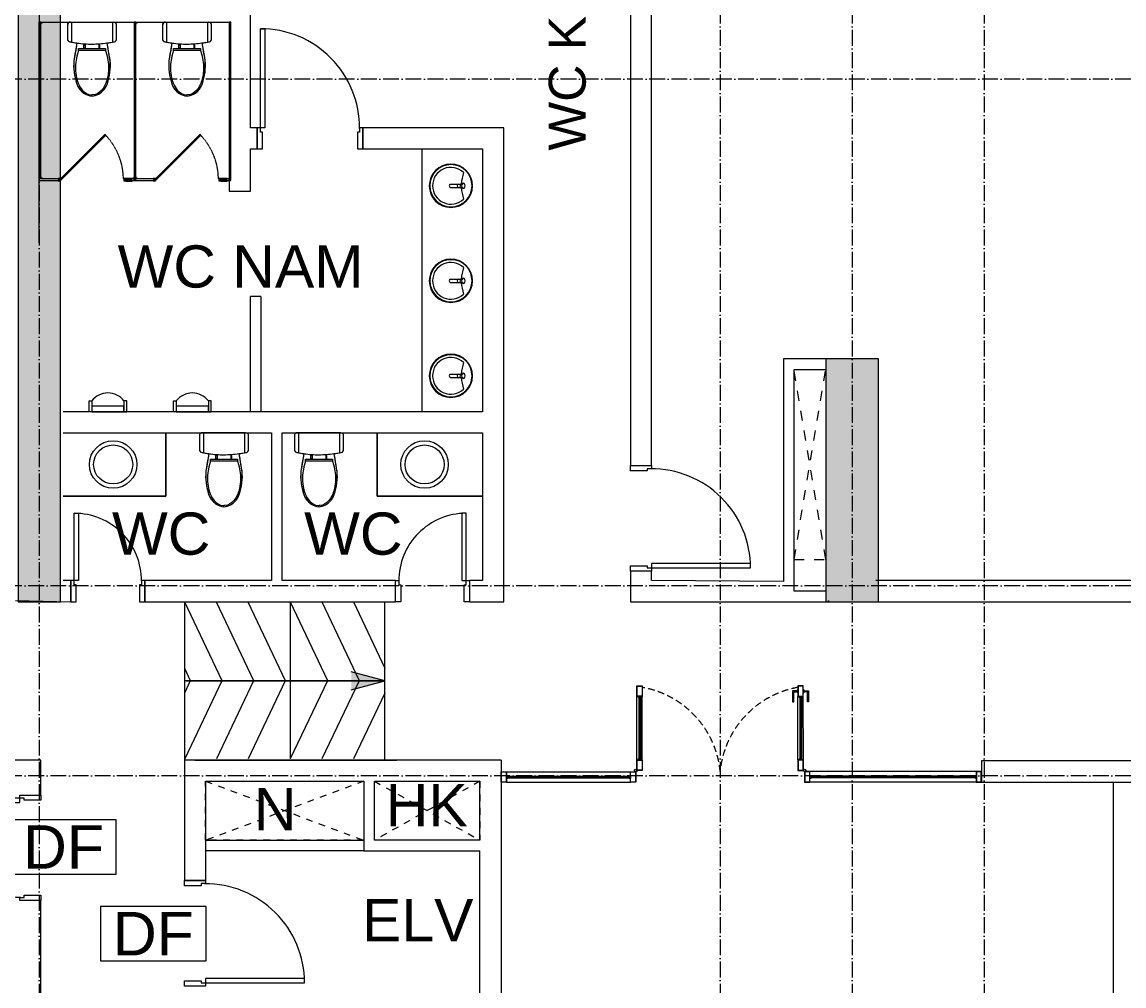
# Model space of a CAD drawing. Header units: millimetres. Extents: x -55734 to 116976, y -16290 to 119094.
# Drawn here: x 1337 to 11776, y 29160 to 38291 of the extents above; entities that cross this region are included whole.
import ezdxf
from ezdxf.enums import TextEntityAlignment as Align
from ezdxf.xclip import XClip

# ---------------------------------------------------------------- set-up
doc = ezdxf.new("R2010")
doc.units = ezdxf.units.MM
doc.header["$XCLIPFRAME"] = 0
for name, pattern in [('Dash', [6.35, 3.175, -3.175]), ('Grid Line', [4.2, 3, -0.6, 0, -0.6]), ('HIDDEN2', [4.7625, 3.175, -1.5875])]:
    doc.linetypes.add(name, pattern=pattern)
for name, color, linetype, lineweight in [('@ color hatch', 7, 'Continuous', 13), ('A-DETL-GENF', 31, 'Continuous', 5), ('A-DETL-GENF-HDLN', 161, 'Dash', 5), ('A-DETL-THIN', 151, 'Continuous', 5), ('A-GENM', 13, 'Continuous', 5), ('A-GENM-HDLN', 13, 'Dash', 5), ('CHU', 181, 'Continuous', 5), ('CUA', 31, 'Continuous', 9), ('G-ANNO-DIMS', 111, 'Continuous', 5), ('NET THAY 2', 55, 'Continuous', 5), ('NET-CAT', 3, 'Continuous', 15), ('NET-THAY', 2, 'Continuous', 9), ('THIET-BI', 44, 'Continuous', 5), ('TRUC', 225, 'Continuous', 5), ('X-COT HAM$0$LC.HA', 8, 'Continuous', 9), ('Y-GHI CHU PCCC$0$Z-CT1-GHI CHU TT$0$KI-HIEU', 6, 'Continuous', 13)]:
    doc.layers.add(name, color=color, linetype=linetype, lineweight=lineweight)
doc.styles.add('Arial_3', font='arial_1.ttf', dxfattribs={"height": 400})
doc.styles.add('Y-GHI CHU PCCC$0$Arial', font='arial_1.ttf')

# ---------------------------------------------------------------- blocks, each defined once
blk = doc.blocks.new('ALC1807-ASCENT PLAZA-KET CAU_rvt-1-MẶT BẰNG TẦNG 1')
at = {"layer": 'X-COT HAM$0$LC.HA'}
h = blk.add_hatch(color=256, dxfattribs=at)
h.dxf.hatch_style = 1
h.paths.add_polyline_path([(1701, 42600), (1301, 42600), (1301, 32800), (1701, 32800)])
h = blk.add_hatch(color=256, dxfattribs=at)
h.dxf.hatch_style = 1
h.paths.add_polyline_path([(9451, 35100), (8951, 35100), (8951, 32800), (9451, 32800)])
at = {"ltscale": 1000}
blk.add_lwpolyline([(1701, 42600), (1301, 42600), (1301, 32800), (1701, 32800)], close=True, dxfattribs=at)
at = {"ltscale": 1000, "elevation": 0}
blk.add_lwpolyline([(9451, 35100), (8951, 35100), (8951, 32800), (9451, 32800)], close=True, dxfattribs=at)
blk = doc.blocks.new('CUA 1 CANH MO - 1 - Type 1-1271695-MẶT BẰNG TẦNG 1')
at = {"layer": 'CUA'}
for p, q in [((-218, 740), (-178, 740)), ((-218, 102), (-218, 740)), ((-178, 740), (-178, 102)), ((-178, 102), (-218, 102))]:
    blk.add_line(p, q, dxfattribs=at)
at = {"layer": 'CUA', "lineweight": 5}
for p, q in [((-219, 102), (-249, 102)), ((-249, 102), (-249, -98)), ((-219, 61), (-219, 102)), ((-199, 61), (-219, 61)), ((-199, -98), (-199, 61)), ((421, 61), (401, 61)), ((401, 61), (401, -98)), ((451, 102), (421, 102)), ((421, 102), (421, 61)), ((451, -98), (451, 102)), ((-249, -98), (-199, -98)), ((401, -98), (451, -98))]:
    blk.add_line(p, q, dxfattribs=at)
blk.add_arc((-218, 102), 638, 359.5, 90, dxfattribs=at)
blk = doc.blocks.new('CUA 1 CANH MO - 1 - Type 1-1271690-MẶT BẰNG TẦNG 1')
at = {"layer": 'CUA', "lineweight": 5}
for p, q in [((-249, -102), (-249, 98)), ((-249, 98), (-199, 98)), ((-199, 98), (-199, -61)), ((401, 98), (451, 98)), ((401, -61), (401, 98)), ((451, 98), (451, -102)), ((-219, -102), (-249, -102)), ((-219, -61), (-219, -102)), ((-199, -61), (-219, -61)), ((421, -61), (401, -61)), ((421, -102), (421, -61)), ((451, -102), (421, -102))]:
    blk.add_line(p, q, dxfattribs=at)
at = {"layer": 'CUA'}
for p, q in [((-178, -102), (-218, -102)), ((-218, -102), (-218, -740)), ((-178, -740), (-178, -102)), ((-218, -740), (-178, -740))]:
    blk.add_line(p, q, dxfattribs=at)
at = {"layer": 'CUA', "lineweight": 5}
blk.add_arc((-218, -102), 638, 270, 0.5, dxfattribs=at)
blk = doc.blocks.new('CUA 1 CANH MO - 1 - Type 1000-1271688-MẶT BẰNG TẦNG 1')
at = {"layer": 'CUA'}
for p, q in [((-368, 1040), (-328, 1040)), ((-368, 102), (-368, 1040)), ((-328, 1040), (-328, 102)), ((-328, 102), (-368, 102))]:
    blk.add_line(p, q, dxfattribs=at)
at = {"layer": 'CUA', "lineweight": 5}
for p, q in [((-369, 102), (-399, 102)), ((-399, 102), (-399, -98)), ((-369, 61), (-369, 102)), ((-349, 61), (-369, 61)), ((-349, -98), (-349, 61)), ((571, 61), (551, 61)), ((551, 61), (551, -98)), ((601, 102), (571, 102)), ((571, 102), (571, 61)), ((601, -98), (601, 102)), ((-399, -98), (-349, -98)), ((551, -98), (601, -98))]:
    blk.add_line(p, q, dxfattribs=at)
blk.add_arc((-368, 102), 938, 359.5, 90, dxfattribs=at)
blk = doc.blocks.new('CUA 1 CANH MO - 2 - Type 1000-1152409-MẶT BẰNG TẦNG 1')
at = {"layer": 'CUA', "lineweight": 5}
for p, q in [((-399, -102), (-399, 98)), ((-399, 98), (-349, 98)), ((-349, 98), (-349, -61)), ((551, 98), (601, 98)), ((551, -61), (551, 98)), ((601, 98), (601, -102)), ((-369, -102), (-399, -102)), ((-369, -61), (-369, -102)), ((-349, -61), (-369, -61)), ((571, -61), (551, -61)), ((571, -102), (571, -61)), ((601, -102), (571, -102))]:
    blk.add_line(p, q, dxfattribs=at)
at = {"layer": 'CUA'}
for p, q in [((-328, -102), (-368, -102)), ((-368, -102), (-368, -1040)), ((-328, -1040), (-328, -102)), ((-368, -1040), (-328, -1040))]:
    blk.add_line(p, q, dxfattribs=at)
at = {"layer": 'CUA', "lineweight": 5}
blk.add_arc((-368, -102), 938, 270, 0.5, dxfattribs=at)
blk = doc.blocks.new('HE KHUNG VACH VS - HE KHUNG VACH VS-1272070-MẶT BẰNG TẦNG 1')
at = {"layer": 'A-GENM', "lineweight": 9}
for p, q in [((15, 0), (0, 0)), ((0, 0), (0, -1500)), ((15, -1485), (15, 0)), ((915, 0), (900, 0)), ((900, 0), (900, -1500)), ((915, 0), (900, 0)), ((900, 0), (900, -1500)), ((915, -1485), (915, 0)), ((915, -1500), (915, 0)), ((1815, 0), (1800, 0)), ((1800, 0), (1800, -1500)), ((1815, -1500), (1815, 0)), ((621, -1064), (197, -1488)), ((205, -1496), (630, -1072)), ((630, -1072), (621, -1064)), ((1521, -1064), (1097, -1488)), ((1105, -1496), (1530, -1072)), ((1530, -1072), (1521, -1064)), ((0, -1500), (200, -1500)), ((200, -1485), (15, -1485)), ((200, -1482), (180, -1482)), ((180, -1482), (180, -1485)), ((180, -1485), (197, -1485)), ((197, -1500), (180, -1500)), ((180, -1500), (180, -1503)), ((180, -1503), (200, -1503)), ((197, -1485), (197, -1500)), ((197, -1488), (205, -1496)), ((200, -1503), (200, -1482)), ((200, -1500), (200, -1485)), ((820, -1482), (800, -1482)), ((800, -1482), (800, -1503)), ((900, -1485), (800, -1485)), ((800, -1485), (800, -1500)), ((800, -1500), (900, -1500)), ((800, -1503), (820, -1503)), ((803, -1500), (803, -1485)), ((803, -1485), (820, -1485)), ((820, -1500), (803, -1500)), ((880, -1480), (820, -1480)), ((820, -1480), (820, -1485)), ((820, -1485), (820, -1482)), ((820, -1485), (880, -1485)), ((820, -1503), (820, -1500)), ((880, -1500), (820, -1500)), ((820, -1500), (820, -1505)), ((820, -1505), (880, -1505)), ((880, -1485), (880, -1480)), ((880, -1505), (880, -1500)), ((900, -1500), (900, -1485)), ((900, -1500), (1100, -1500)), ((900, -1500), (915, -1500)), ((1100, -1485), (915, -1485)), ((1100, -1482), (1080, -1482)), ((1080, -1482), (1080, -1485)), ((1080, -1485), (1097, -1485)), ((1097, -1500), (1080, -1500)), ((1080, -1500), (1080, -1503)), ((1080, -1503), (1100, -1503)), ((1097, -1485), (1097, -1500)), ((1097, -1488), (1105, -1496)), ((1100, -1503), (1100, -1482)), ((1100, -1500), (1100, -1485)), ((1720, -1482), (1700, -1482)), ((1700, -1482), (1700, -1503)), ((1800, -1485), (1700, -1485)), ((1700, -1485), (1700, -1500)), ((1700, -1500), (1800, -1500)), ((1700, -1503), (1720, -1503)), ((1703, -1500), (1703, -1485)), ((1703, -1485), (1720, -1485)), ((1720, -1500), (1703, -1500)), ((1780, -1480), (1720, -1480)), ((1720, -1480), (1720, -1485)), ((1720, -1485), (1720, -1482)), ((1720, -1485), (1780, -1485)), ((1720, -1503), (1720, -1500)), ((1780, -1500), (1720, -1500)), ((1720, -1500), (1720, -1505)), ((1720, -1505), (1780, -1505)), ((1780, -1485), (1780, -1480)), ((1780, -1505), (1780, -1500)), ((1800, -1500), (1800, -1485)), ((1800, -1500), (1815, -1500))]:
    blk.add_line(p, q, dxfattribs=at)
at = {"layer": 'A-GENM'}
for p, q in [((35, -3), (35, 0)), ((935, -3), (935, 0)), ((15, -20), (18, -20)), ((18, -20), (18, -3)), ((18, -3), (35, -3)), ((915, -20), (918, -20)), ((918, -20), (918, -3)), ((918, -3), (935, -3)), ((18, -1465), (15, -1465)), ((18, -1482), (18, -1465)), ((35, -1482), (18, -1482)), ((35, -1485), (35, -1482)), ((897, -1482), (880, -1482)), ((900, -1465), (897, -1465)), ((897, -1465), (897, -1482)), ((918, -1465), (915, -1465)), ((918, -1482), (918, -1465)), ((935, -1482), (918, -1482)), ((935, -1485), (935, -1482))]:
    blk.add_line(p, q, dxfattribs=at)
at = {"layer": 'A-GENM-HDLN'}
for centre in [(197, -1488), (1097, -1488)]:
    blk.add_arc(centre, 600, 0.2865, 45, dxfattribs=at)
blk = doc.blocks.new('X-XI - X-XI-1231469-MẶT BẰNG TẦNG 1')
at = {"layer": 'THIET-BI'}
for p, q in [((195, 0), (195, -186)), ((215, -2), (204, 0)), ((-231, -17), (-233, -33)), ((-233, -29), (-233, -158)), ((-233, -29), (-233, -158)), ((-233, -33), (-233, -45)), ((-233, -45), (-233, -158)), ((-228, -12), (-231, -17)), ((-222, -6), (-228, -12)), ((-212, -1), (-222, -6)), ((-204, 0), (-212, -1)), ((-195, 0), (-195, -186)), ((219, -4), (215, -2)), ((225, -8), (219, -4)), ((228, -12), (225, -8)), ((232, -19), (228, -12)), ((233, -29), (232, -19)), ((233, -158), (233, -29)), ((233, -158), (233, -29)), ((233, -158), (233, -29)), ((-233, -158), (-233, -162)), ((-233, -162), (-231, -169)), ((-231, -169), (-228, -174)), ((-228, -174), (-224, -179)), ((-224, -179), (-217, -184)), ((-217, -184), (-209, -186)), ((-209, -186), (-202, -188)), ((-202, -188), (-192, -190)), ((-192, -190), (-184, -191)), ((-184, -191), (-168, -194)), ((-168, -194), (-150, -197)), ((-144, -197), (-167, -335)), ((-144, -197), (-167, -335)), ((-150, -197), (-144, -197)), ((-144, -197), (-148, -221)), ((144, -197), (213, -186)), ((167, -335), (144, -197)), ((167, -335), (144, -197)), ((147, -216), (144, -197)), ((213, -186), (221, -182)), ((221, -182), (226, -176)), ((226, -176), (232, -167)), ((232, -167), (233, -158)), ((-162, -304), (-165, -322)), ((-158, -281), (-162, -304)), ((-155, -266), (-158, -281)), ((-148, -221), (-155, -266)), ((-128, -250), (128, -250)), ((-128, -268), (-128, -250)), ((-9, -268), (-128, -268)), ((-77, -214), (-66, -214)), ((-77, -245), (-77, -214)), ((-66, -245), (-77, -245)), ((-66, -214), (-66, -245)), ((128, -268), (-9, -268)), ((64, -214), (64, -245)), ((74, -214), (64, -214)), ((64, -245), (74, -245)), ((74, -245), (74, -214)), ((128, -250), (128, -268)), ((152, -245), (147, -216)), ((157, -278), (152, -245)), ((162, -305), (157, -278)), ((167, -335), (162, -305)), ((-171, -365), (-173, -383)), ((-173, -383), (-173, -402)), ((-173, -402), (-173, -436)), ((-169, -349), (-171, -365)), ((-165, -322), (-169, -349)), ((172, -371), (167, -335)), ((173, -396), (172, -371)), ((173, -426), (173, -396)), ((-173, -436), (-173, -446)), ((-173, -446), (-170, -475)), ((-170, -475), (-166, -495)), ((-166, -495), (-161, -521)), ((-161, -521), (-151, -556)), ((155, -544), (162, -518)), ((162, -518), (165, -502)), ((165, -502), (173, -446)), ((173, -446), (173, -426)), ((-151, -556), (-144, -587)), ((-144, -587), (-132, -613)), ((-132, -613), (-122, -629)), ((114, -639), (132, -613)), ((132, -613), (145, -581)), ((145, -581), (151, -556)), ((151, -556), (155, -544)), ((-122, -629), (-100, -654)), ((-100, -654), (-88, -665)), ((-88, -665), (-70, -677)), ((-70, -677), (-50, -687)), ((-50, -687), (-20, -697)), ((-20, -697), (0, -700)), ((0, -700), (35, -693)), ((35, -693), (61, -682)), ((61, -682), (86, -666)), ((86, -666), (100, -654)), ((100, -654), (114, -639))]:
    blk.add_line(p, q, dxfattribs=at)
for centre, radius, start, end in [((204, -29), 29, 360, 90), ((204, -29), 29, 0, 90), ((-204, -29), 29, 90, 180), ((-204, -29), 29, 90, 180), ((-204, -158), 29, 180, 259.8599), ((-204, -158), 29, 180, 259.8599), ((18, 960), 1169, 258.7762, 262.0348), ((18, 960), 1169, 258.7762, 262.0348), ((18, 960), 1169, 262.1447, 269.1633), ((-16, 958), 1166, 270.8375, 277.7683), ((-18, 960), 1169, 277.9652, 281.2238), ((-18, 960), 1169, 277.9652, 281.2238), ((204, -158), 29, 280.1401, 360), ((204, -158), 29, 280.1401, 0), ((287, -414), 461, 170.0941, 197.8856), ((287, -414), 461, 170.0941, 197.8856), ((-287, -414), 461, 342.1144, 9.9059), ((-287, -414), 461, 342.1144, 9.9059), ((18, -530), 172, 188.8267, 263.9098), ((18, -530), 172, 188.8267, 263.9098), ((-18, -530), 172, 276.0902, 351.1733), ((-18, -530), 172, 276.0902, 351.1733)]:
    blk.add_arc(centre, radius, start, end, dxfattribs=at)
for points in [[(-128, -268), (-143, -316), (-152, -365), (-160, -442), (-151, -517), (-130, -585), (-94, -652), (-37, -689), (-3, -689), (0, -689)], [(128, -268), (143, -316), (152, -365), (160, -442), (151, -517), (130, -585), (94, -652), (37, -689), (3, -689), (0, -689)]]:
    blk.add_open_spline(points, degree=3, knots=[12.724379, 12.724379, 12.724379, 12.724379, 75.096459, 151.912755, 228.70098, 282.501534, 351.034079, 439.49288, 447.51098, 447.51098, 447.51098, 447.51098], dxfattribs=at)
blk = doc.blocks.new('X-XI - X-XI-V6-MẶT BẰNG TẦNG 1')
at = {"layer": 'THIET-BI'}
for p, q in [((204, 0), (-204, 0)), ((204, 0), (-204, 0)), ((204, 0), (0, 0)), ((195, 0), (195, -186)), ((215, -2), (204, 0)), ((-231, -17), (-233, -33)), ((-233, -29), (-233, -158)), ((-233, -29), (-233, -158)), ((-233, -33), (-233, -45)), ((-233, -45), (-233, -158)), ((-228, -12), (-231, -17)), ((-222, -6), (-228, -12)), ((-212, -1), (-222, -6)), ((-204, 0), (-212, -1)), ((0, 0), (-204, 0)), ((-195, 0), (-195, -186)), ((219, -4), (215, -2)), ((225, -8), (219, -4)), ((228, -12), (225, -8)), ((232, -19), (228, -12)), ((233, -29), (232, -19)), ((233, -158), (233, -29)), ((233, -158), (233, -29)), ((233, -158), (233, -29)), ((-233, -158), (-233, -162)), ((-233, -162), (-231, -169)), ((-231, -169), (-228, -174)), ((-228, -174), (-224, -179)), ((-224, -179), (-217, -184)), ((-217, -184), (-209, -186)), ((-209, -186), (-202, -188)), ((-202, -188), (-192, -190)), ((-192, -190), (-184, -191)), ((-184, -191), (-168, -194)), ((-168, -194), (-150, -197)), ((-144, -197), (-167, -335)), ((-144, -197), (-167, -335)), ((-150, -197), (-144, -197)), ((-144, -197), (-148, -221)), ((144, -197), (213, -186)), ((167, -335), (144, -197)), ((167, -335), (144, -197)), ((147, -216), (144, -197)), ((213, -186), (221, -182)), ((221, -182), (226, -176)), ((226, -176), (232, -167)), ((232, -167), (233, -158)), ((-162, -304), (-165, -322)), ((-158, -281), (-162, -304)), ((-155, -266), (-158, -281)), ((-148, -221), (-155, -266)), ((-128, -250), (128, -250)), ((-128, -268), (-128, -250)), ((-9, -268), (-128, -268)), ((-77, -214), (-66, -214)), ((-77, -245), (-77, -214)), ((-66, -245), (-77, -245)), ((-66, -214), (-66, -245)), ((128, -268), (-9, -268)), ((64, -214), (64, -245)), ((74, -214), (64, -214)), ((64, -245), (74, -245)), ((74, -245), (74, -214)), ((128, -250), (128, -268)), ((152, -245), (147, -216)), ((157, -278), (152, -245)), ((162, -305), (157, -278)), ((167, -335), (162, -305)), ((-171, -365), (-173, -383)), ((-173, -383), (-173, -402)), ((-173, -402), (-173, -436)), ((-169, -349), (-171, -365)), ((-165, -322), (-169, -349)), ((172, -371), (167, -335)), ((173, -396), (172, -371)), ((173, -426), (173, -396)), ((-173, -436), (-173, -446)), ((-173, -446), (-170, -475)), ((-170, -475), (-166, -495)), ((-166, -495), (-161, -521)), ((-161, -521), (-151, -556)), ((155, -544), (162, -518)), ((162, -518), (165, -502)), ((165, -502), (173, -446)), ((173, -446), (173, -426)), ((-151, -556), (-144, -587)), ((-144, -587), (-132, -613)), ((-132, -613), (-122, -629)), ((114, -639), (132, -613)), ((132, -613), (145, -581)), ((145, -581), (151, -556)), ((151, -556), (155, -544)), ((-122, -629), (-100, -654)), ((-100, -654), (-88, -665)), ((-88, -665), (-70, -677)), ((-70, -677), (-50, -687)), ((-50, -687), (-20, -697)), ((-20, -697), (0, -700)), ((0, -700), (35, -693)), ((35, -693), (61, -682)), ((61, -682), (86, -666)), ((86, -666), (100, -654)), ((100, -654), (114, -639))]:
    blk.add_line(p, q, dxfattribs=at)
for centre, radius, start, end in [((204, -29), 29, 360, 90), ((204, -29), 29, 0, 90), ((-204, -29), 29, 90, 180), ((-204, -29), 29, 90, 180), ((-204, -158), 29, 180, 259.8599), ((-204, -158), 29, 180, 259.8599), ((18, 960), 1169, 258.7762, 262.0348), ((18, 960), 1169, 258.7762, 262.0348), ((18, 960), 1169, 262.1447, 269.1633), ((-16, 958), 1166, 270.8375, 277.7683), ((-18, 960), 1169, 277.9652, 281.2238), ((-18, 960), 1169, 277.9652, 281.2238), ((204, -158), 29, 280.1401, 360), ((204, -158), 29, 280.1401, 0), ((287, -414), 461, 170.0941, 197.8856), ((287, -414), 461, 170.0941, 197.8856), ((-287, -414), 461, 342.1144, 9.9059), ((-287, -414), 461, 342.1144, 9.9059), ((18, -530), 172, 188.8267, 263.9098), ((18, -530), 172, 188.8267, 263.9098), ((-18, -530), 172, 276.0902, 351.1733), ((-18, -530), 172, 276.0902, 351.1733)]:
    blk.add_arc(centre, radius, start, end, dxfattribs=at)
for points in [[(-128, -268), (-143, -316), (-152, -365), (-160, -442), (-151, -517), (-130, -585), (-94, -652), (-37, -689), (-3, -689), (0, -689)], [(128, -268), (143, -316), (152, -365), (160, -442), (151, -517), (130, -585), (94, -652), (37, -689), (3, -689), (0, -689)]]:
    blk.add_open_spline(points, degree=3, knots=[12.724379, 12.724379, 12.724379, 12.724379, 75.096459, 151.912755, 228.70098, 282.501534, 351.034079, 439.49288, 447.51098, 447.51098, 447.51098, 447.51098], dxfattribs=at)
blk = doc.blocks.new('M_Urinal-2D - M_Urinal-2D-1272141-MẶT BẰNG TẦNG 1')
at = {"layer": 'THIET-BI'}
for p, q in [((-287, 100), (-287, 202)), ((-287, 202), (-261, 202)), ((-261, 202), (-261, 100)), ((43, 151), (-261, 151)), ((-261, 151), (-261, 100)), ((69, 202), (43, 202)), ((43, 202), (43, 100)), ((43, 100), (43, 151)), ((69, 100), (69, 202)), ((-261, 100), (-287, 100)), ((-261, 100), (43, 100)), ((43, 100), (69, 100))]:
    blk.add_line(p, q, dxfattribs=at)
blk.add_arc((-109, 86), 191, 37.1291, 142.8709, dxfattribs=at)
blk = doc.blocks.new('X-LA - X-LA-V13-MẶT BẰNG TẦNG 1')
at = {"layer": 'THIET-BI'}
for p, q in [((-600, 0), (-600, -2490)), ((-332, -335), (-222, -335)), ((-332, -365), (-222, -365)), ((-332, -1235), (-222, -1235)), ((-332, -1265), (-222, -1265)), ((-332, -2135), (-222, -2135)), ((-332, -2165), (-222, -2165))]:
    blk.add_line(p, q, dxfattribs=at)
for centre, radius, start, end in [((-325, -350), 205, 90, 270), ((-325, -350), 200, 360, 180), ((-325, -350), 174, 46.2118, 180), ((-325, -350), 205, 270, 90), ((139, -350), 366, 159.9056, 177.6502), ((-325, -350), 200, 180, 360), ((-325, -350), 174, 180, 313.7882), ((-250, -351), 16.8, 360, 180), ((-250, -351), 16.8, 180, 360), ((139, -350), 366, 182.3498, 200.0944), ((-325, -1250), 205, 90, 270), ((-325, -1250), 200, 360, 180), ((-325, -1250), 174, 46.2118, 180), ((-325, -1250), 205, 270, 90), ((139, -1250), 366, 159.9056, 177.6502), ((-325, -1250), 200, 180, 360), ((-325, -1250), 174, 180, 313.7882), ((-250, -1251), 16.8, 360, 180), ((-250, -1251), 16.8, 180, 0), ((139, -1250), 366, 182.3498, 200.0944), ((-325, -2150), 205, 90, 270), ((-325, -2150), 200, 360, 180), ((-325, -2150), 174, 46.2118, 180), ((-325, -2150), 205, 270, 90), ((139, -2150), 366, 159.9056, 177.6502), ((-325, -2150), 200, 180, 360), ((-325, -2150), 174, 180, 313.7882), ((-250, -2151), 16.8, 360, 180), ((-250, -2151), 16.8, 180, 0), ((139, -2150), 366, 182.3498, 200.0944)]:
    blk.add_arc(centre, radius, start, end, dxfattribs=at)
for centre, major_axis, ratio, start_param, end_param in [((-332, -350), (0, 15), 0.577623, 0, 3.141593), ((-208, -350), (0, 25), 0.701688, 0, 3.141593), ((-208, -350), (0, 25), 0.719766, 3.124999, 6.299779), ((-332, -1250), (0, 15), 0.577623, 0, 3.141593), ((-208, -1250), (0, 25), 0.701688, 0, 3.141593), ((-208, -1250), (0, 25), 0.719766, 3.124999, 6.299779), ((-332, -2150), (0, 15), 0.577623, 0, 3.141593), ((-208, -2150), (0, 25), 0.701688, 0, 3.141593), ((-208, -2150), (0, 25), 0.719766, 3.124999, 6.299779)]:
    blk.add_ellipse(centre, major_axis=major_axis, ratio=ratio, start_param=start_param, end_param=end_param, dxfattribs=at)
blk = doc.blocks.new('A$C1F0A2BF7')
at = {"layer": '@ color hatch', "ltscale": 0.5}
h = blk.add_hatch(dxfattribs=at)
h.set_pattern_fill('CROSS', color=139, scale=300)
h.set_pattern_definition([(0, (742137.54, 155410.93), (75, 75), [37.5, -112.5]), (90, (742156.29, 155392.18), (-75, 75), [37.5, -112.5])])
edge = h.paths.add_edge_path()
edge.add_line((94051.8, 76093.9), (94038, 76093.9))
edge.add_line((94038, 76093.9), (96735.7, 66597.1))
edge.add_line((96735.7, 66597.1), (97786.2, 66597.1))
edge.add_arc((101660.6, 69727.5), 4981, 218.93709, 284.81082)
edge.add_line((102933.9, 64912), (104142.7, 65227.9))
edge.add_arc((102692.6, 72076), 7000, 188.07709, 281.95648, ccw=False)
edge.add_line((95762, 71092.5), (95375.3, 73817.5))
edge.add_arc((91910, 73325.7), 3500, 8.07709, 52.27071)
edge = h.paths.add_edge_path()
edge.add_line((91885.6, 76825.6), (57579.7, 76586.8))
edge.add_arc((57583.2, 76086.8), 500, 90.39889, 179.17047)
edge.add_line((57083.3, 76094), (94051.8, 76093.9))
edge.add_arc((91910, 73325.7), 3500, 52.27071, 90.39889)
blk = doc.blocks.new('*U171')
for p, q in [((-788, 112), (-788, 712)), ((-771, 699, 0), (-771, 126, 0)), ((-754, 699, 0), (-754, 126, 0)), ((-738, 112), (-738, 712)), ((737, 112), (737, 712)), ((754, 699, 0), (754, 126, 0)), ((771, 699, 0), (771, 126, 0)), ((788, 112), (788, 712)), ((-2025, 0, 0), (-850, 0, 0)), ((2425, 0, 0), (850, 0, 0)), ((-2025, -100, 0), (-850, -100, 0)), ((-2012, -42, 0), (-863, -42, 0)), ((-2012, -58, 0), (-863, -58, 0)), ((2425, -100, 0), (850, -100, 0)), ((2412, -42, 0), (863, -42, 0)), ((2412, -58, 0), (863, -58, 0))]:
    blk.add_line(p, q)
at = {"color": 1}
for p, q in [((-763, 119, 0), (-763, 706, 0)), ((762, 119, 0), (762, 706, 0)), ((-857, -50, 0), (-2019, -50, 0)), ((857, -50, 0), (2419, -50, 0))]:
    blk.add_line(p, q, dxfattribs=at)
at = {"ltscale": 100}
for p, q in [((-2025, -61, 0), (-2025, -39, 0)), ((-2025, -61, 0), (-2025, -39, 0)), ((-850, -61, 0), (-850, -39, 0)), ((-850, -61, 0), (-850, -39, 0)), ((850, -61, 0), (850, -39, 0)), ((850, -61, 0), (850, -39, 0)), ((2425, -61, 0), (2425, -39, 0)), ((2425, -61, 0), (2425, -39, 0))]:
    blk.add_line(p, q, dxfattribs=at)
for points in [[(-738, 712), (-788, 712), (-788, 812), (-738, 812)], [(-740, 714), (-786, 714), (-786, 810), (-740, 810)], [(737, 712), (788, 712), (788, 812), (737, 812)], [(740, 714), (786, 714), (786, 810), (740, 810)], [(-738, 12), (-788, 12), (-788, 112), (-738, 112)], [(-740, 14), (-786, 14), (-786, 110), (-740, 110)], [(737, 12), (788, 12), (788, 112), (737, 112)], [(740, 14), (786, 14), (786, 110), (740, 110)], [(-2075, -100), (-2075, 0), (-2025, 0), (-2025, -100)], [(-850, 0), (-800, 0), (-800, -100), (-850, -100)], [(850, 0), (800, 0), (800, -100), (850, -100)], [(2475, -100), (2475, 0), (2425, 0), (2425, -100)], [(-2073, -98), (-2073, -2), (-2027, -2), (-2027, -98)], [(-848, -2), (-802, -2), (-802, -98), (-848, -98)], [(848, -2), (802, -2), (802, -98), (848, -98)], [(2473, -98), (2473, -2), (2427, -2), (2427, -98)]]:
    blk.add_lwpolyline(points, close=True)
for points in [[(687, 662), (697, 662), (697, 757), (728, 757, -0.063254), (727, 760), (727, 765, -0.063254), (728, 767), (687, 767), (687, 757)], [(737, 775), (737, 750, -0.414214), (727, 760), (727, 765, -0.414214)], [(788, 775), (788, 750, 0.414214), (798, 760), (798, 765, 0.414214)], [(838, 662), (828, 662), (828, 757), (797, 757, 0.063254), (798, 760), (798, 765, 0.063254), (797, 767), (838, 767), (838, 757)]]:
    blk.add_lwpolyline(points, format="xyb", close=True)
at = {"elevation": 0}
for points in [[(-752, 712), (-774, 712), (-774, 700, 0.414214), (-773, 699), (-770, 699, 0.414214), (-769, 700, 0.414214), (-770, 700), (-772, 700, -0.414214), (-773, 701), (-773, 711, -0.414214), (-772, 711), (-753, 711, -0.414214), (-753, 711), (-753, 701, -0.414214), (-753, 700), (-756, 700, 0.414214), (-756, 700, 0.414214), (-756, 699), (-752, 699, 0.414214), (-752, 700), (-752, 712)], [(752, 712), (774, 712), (774, 700, -0.414214), (773, 699), (770, 699, -0.414214), (769, 700, -0.414214), (770, 700), (772, 700, 0.414214), (772, 701), (772, 711, 0.414214), (772, 711), (753, 711, 0.414214), (752, 711), (752, 701, 0.414214), (753, 700), (756, 700, -0.414214), (756, 700, -0.414214), (756, 699), (752, 699, -0.414214), (752, 700), (752, 712)], [(-2025, -39), (-2025, -61), (-2013, -61, 0.414214), (-2012, -61), (-2012, -57, 0.414214), (-2013, -57, 0.414214), (-2013, -57), (-2013, -60, -0.414214), (-2014, -60), (-2024, -60, -0.414214), (-2024, -60), (-2024, -41, -0.414214), (-2024, -40), (-2014, -40, -0.414214), (-2013, -41), (-2013, -43, 0.414214), (-2013, -44, 0.414214), (-2012, -43), (-2012, -40, 0.414214), (-2013, -39), (-2025, -39)], [(-850, -39), (-850, -61), (-863, -61, -0.414214), (-863, -61), (-863, -57, -0.414214), (-863, -57, -0.414214), (-862, -57), (-862, -60, 0.414214), (-862, -60), (-852, -60, 0.414214), (-851, -60), (-851, -41, 0.414214), (-852, -40), (-862, -40, 0.414214), (-862, -41), (-862, -43, -0.414214), (-863, -44, -0.414214), (-863, -43), (-863, -40, -0.414214), (-863, -39), (-850, -39)], [(850, -39), (850, -61), (863, -61, 0.414214), (863, -61), (863, -57, 0.414214), (863, -57, 0.414214), (862, -57), (862, -60, -0.414214), (862, -60), (852, -60, -0.414214), (851, -60), (851, -41, -0.414214), (852, -40), (862, -40, -0.414214), (862, -41), (862, -43, 0.414214), (863, -44, 0.414214), (863, -43), (863, -40, 0.414214), (863, -39), (850, -39)], [(2425, -39), (2425, -61), (2413, -61, -0.414214), (2412, -61), (2412, -57, -0.414214), (2413, -57, -0.414214), (2413, -57), (2413, -60, 0.414214), (2414, -60), (2424, -60, 0.414214), (2424, -60), (2424, -41, 0.414214), (2424, -40), (2414, -40, 0.414214), (2413, -41), (2413, -43, -0.414214), (2413, -44, -0.414214), (2412, -43), (2412, -40, -0.414214), (2413, -39), (2425, -39)]]:
    blk.add_lwpolyline(points, format="xyb", dxfattribs=at)
at = {"color": 8, "lineweight": 5, "elevation": 0}
for points in [[(-765, 706, -0.110226), (-765, 706), (-760, 706, -0.110226), (-760, 706, -0.547587), (-760, 702, 0.371535), (-760, 702, -0.207699), (-760, 698, 0.626616), (-760, 697, 0.088099), (-754, 699), (-757, 699), (-757, 702), (-755, 702), (-759, 707, 0.26277), (-759, 707), (-763, 707), (-766, 707, 0.26277), (-766, 707), (-770, 702), (-768, 702), (-768, 699), (-771, 699, 0.088099), (-765, 697, 0.626616), (-765, 698, -0.207699), (-765, 702, 0.371535), (-765, 702, -0.547587)], [(765, 706, 0.110226), (765, 706), (760, 706, 0.110226), (760, 706, 0.547587), (760, 702, -0.371535), (760, 702, 0.207699), (760, 698, -0.626616), (760, 697, -0.088099), (754, 699), (757, 699), (757, 702), (755, 702), (759, 707, -0.26277), (759, 707), (762, 707), (766, 707, -0.26277), (766, 707), (770, 702), (768, 702), (768, 699), (771, 699, -0.088099), (765, 697, -0.626616), (765, 698, 0.207699), (765, 702, -0.371535), (765, 702, 0.547587)], [(-765, 119, 0.110226), (-765, 119), (-760, 119, 0.110226), (-760, 119, 0.547587), (-760, 123, -0.371535), (-760, 123, 0.207699), (-760, 127, -0.626616), (-760, 128, -0.088099), (-754, 126), (-757, 126), (-757, 123), (-755, 123), (-759, 118, -0.26277), (-759, 118), (-763, 118), (-766, 118, -0.26277), (-766, 118), (-770, 123), (-768, 123), (-768, 126), (-771, 126, -0.088099), (-765, 128, -0.626616), (-765, 127, 0.207699), (-765, 123, -0.371535), (-765, 123, 0.547587)], [(765, 119, -0.110226), (765, 119), (760, 119, -0.110226), (760, 119, -0.547587), (760, 123, 0.371535), (760, 123, -0.207699), (760, 127, 0.626616), (760, 128, 0.088099), (754, 126), (757, 126), (757, 123), (755, 123), (759, 118, 0.26277), (759, 118), (762, 118), (766, 118, 0.26277), (766, 118), (770, 123), (768, 123), (768, 126), (771, 126, 0.088099), (765, 128, 0.626616), (765, 127, -0.207699), (765, 123, 0.371535), (765, 123, -0.547587)]]:
    blk.add_lwpolyline(points, format="xyb", close=True, dxfattribs=at)
at = {"color": 1, "elevation": 0}
for points in [[(-760, 119), (-765, 119), (-765, 706), (-760, 706)], [(760, 119), (765, 119), (765, 706), (760, 706)]]:
    blk.add_lwpolyline(points, close=True, dxfattribs=at)
for points in [[(-752, 112), (-774, 112), (-774, 125, -0.414214), (-773, 126), (-770, 126, -0.414214), (-769, 125, -0.414214), (-770, 124), (-772, 124, 0.414214), (-773, 124), (-773, 114, 0.414214), (-772, 114), (-753, 114, 0.414214), (-753, 114), (-753, 124, 0.414214), (-753, 124), (-756, 124, -0.414214), (-756, 125, -0.414214), (-756, 126), (-752, 126, -0.414214), (-752, 125), (-752, 112)], [(752, 112), (774, 112), (774, 125, 0.414214), (773, 126), (770, 126, 0.414214), (769, 125, 0.414214), (770, 124), (772, 124, -0.414214), (772, 124), (772, 114, -0.414214), (772, 114), (753, 114, -0.414214), (752, 114), (752, 124, -0.414214), (753, 124), (756, 124, 0.414214), (756, 125, 0.414214), (756, 126), (752, 126, 0.414214), (752, 125), (752, 112)]]:
    blk.add_lwpolyline(points, format="xyb")
at = {"elevation": 0}
for points in [[(-2025, -41), (-2025, -60)], [(-2025, -41), (-2025, -60)], [(-850, -41), (-850, -60)], [(-850, -41), (-850, -60)], [(850, -41), (850, -60)], [(850, -41), (850, -60)], [(2425, -41), (2425, -60)], [(2425, -41), (2425, -60)]]:
    blk.add_lwpolyline(points, dxfattribs=at)
at = {"color": 8, "lineweight": 5}
for points in [[(-2019, -52, -0.110226), (-2019, -52), (-2019, -48, -0.110226), (-2019, -48, -0.547587), (-2015, -47, 0.371535), (-2015, -47, -0.207699), (-2011, -47, 0.626616), (-2010, -47, 0.088099), (-2012, -42), (-2012, -44), (-2015, -44), (-2015, -43), (-2020, -46, 0.26277), (-2020, -47), (-2020, -50), (-2020, -53, 0.26277), (-2020, -54), (-2015, -57), (-2015, -56), (-2012, -56), (-2012, -58, 0.088099), (-2010, -53, 0.626616), (-2011, -53, -0.207699), (-2015, -53, 0.371535), (-2015, -53, -0.547587)], [(-857, -52, 0.110226), (-857, -52), (-857, -48, 0.110226), (-857, -48, 0.547587), (-860, -47, -0.371535), (-861, -47, 0.207699), (-865, -47, -0.626616), (-865, -47, -0.088099), (-863, -42), (-863, -44), (-860, -44), (-860, -43), (-856, -46, -0.26277), (-855, -47), (-855, -50), (-855, -53, -0.26277), (-856, -54), (-860, -57), (-860, -56), (-863, -56), (-863, -58, -0.088099), (-865, -53, -0.626616), (-865, -53, 0.207699), (-861, -53, -0.371535), (-860, -53, 0.547587)], [(857, -52, -0.110226), (857, -52), (857, -48, -0.110226), (857, -48, -0.547587), (860, -47, 0.371535), (861, -47, -0.207699), (865, -47, 0.626616), (865, -47, 0.088099), (863, -42), (863, -44), (860, -44), (860, -43), (856, -46, 0.26277), (855, -47), (855, -50), (855, -53, 0.26277), (856, -54), (860, -57), (860, -56), (863, -56), (863, -58, 0.088099), (865, -53, 0.626616), (865, -53, -0.207699), (861, -53, 0.371535), (860, -53, -0.547587)], [(2419, -52, 0.110226), (2419, -52), (2419, -48, 0.110226), (2419, -48, 0.547587), (2415, -47, -0.371535), (2415, -47, 0.207699), (2410, -47, -0.626616), (2410, -47, -0.088099), (2412, -42), (2412, -44), (2415, -44), (2415, -43), (2419, -46, -0.26277), (2420, -47), (2420, -50), (2420, -53, -0.26277), (2419, -54), (2415, -57), (2415, -56), (2412, -56), (2412, -58, -0.088099), (2410, -53, -0.626616), (2410, -53, 0.207699), (2415, -53, -0.371535), (2415, -53, 0.547587)]]:
    blk.add_lwpolyline(points, format="xyb", close=True, dxfattribs=at)
at = {"color": 1}
for points in [[(-857, -48), (-857, -53), (-2019, -53), (-2019, -48)], [(857, -48), (857, -53), (2419, -53), (2419, -48)]]:
    blk.add_lwpolyline(points, close=True, dxfattribs=at)
for centre, radius in [((-800, 12), 12.5), ((-800, 12), 10.5), ((800, 12), 12.5), ((800, 12), 10.5)]:
    blk.add_circle(centre, radius)
at = {"color": 8, "linetype": 'HIDDEN2', "lineweight": 5, "ltscale": 20}
for centre, start, end in [((-893, -86), 5.5004, 79.9944), ((893, -86), 100.0056, 174.4996)]:
    blk.add_arc(centre, 898, start, end, dxfattribs=at)
blk = doc.blocks.new('Y-GHI CHU PCCC$0$A$C67775D76')
at = {"color": 8, "ltscale": 30}
blk.add_lwpolyline([(-266.7, -137.5), (266.7, -137.5), (266.7, 137.5), (-266.7, 137.5)], close=True, dxfattribs=at)
at = {"color": 8, "style": 'Y-GHI CHU PCCC$0$Arial'}
blk.add_text('DF', height=220, dxfattribs=at).set_placement((0, 0), align=Align.MIDDLE_CENTER)

msp = doc.modelspace()

# ---------------------------------------------------------------- hatches: boundary and pattern name
at = {"layer": 'A-DETL-GENF'}
h = msp.add_hatch(dxfattribs=at)
h.set_pattern_fill('FP_73', color=250, style=0, pattern_type=2)
h.set_pattern_definition([(0, (5776, 63550), (0, 1500), [1900, 0]), (270, (5776, 65050), (1900, 1e-13), [1500, 0]), (0, (5776, 65050), (0, 1500), [1900, 0]), (270, (7676, 65050), (1900, 1e-13), [1500, 0]), (0, (5776, 64300), (0, 1500), [1900, 0]), (295.408, (5773.38, 64298.68), (1900.0226, -4499.9907), [827.53, -12457.42]), (244.592, (6128.44, 65048.68), (-1900.0226, -4499.9907), [827.53, -12457.42]), (295.408, (6073.38, 64298.68), (1900.0226, -4499.9907), [827.53, -12457.42]), (244.592, (6428.44, 65048.68), (-1900.0226, -4499.9907), [827.53, -12457.42]), (295.408, (6373.38, 64298.68), (1900.0226, -4499.9907), [827.53, -12457.42]), (244.592, (6728.44, 65048.68), (-1900.0226, -4499.9907), [827.53, -12457.42]), (295.408, (6673.38, 64298.68), (1900.0226, -4499.9907), [827.53, -12457.42]), (244.592, (7028.44, 65048.68), (-1900.0226, -4499.9907), [827.53, -12457.42]), (295.408, (6973.38, 64298.68), (1900.0226, -4499.9907), [827.53, -12457.42]), (244.592, (7328.44, 65048.68), (-1900.0226, -4499.9907), [827.53, -12457.42]), (295.408, (7273.38, 64298.68), (1900.0226, -4499.9907), [827.53, -12457.42]), (244.592, (7628.44, 65048.68), (-1900.0226, -4499.9907), [827.53, -12457.42])])
h.paths.add_polyline_path([(2875.5, 31309.9), (4775.5, 31309.9), (4775.5, 32799.9), (2875.5, 32799.9), (2875.5, 32760.2)], flags=0)
at = {"layer": 'G-ANNO-DIMS'}
msp.add_hatch(color=256, dxfattribs=at).paths.add_polyline_path([(4773.7, 32049.7), (4456.2, 32134.8), (4456.2, 31964.6)], flags=0)

# ---------------------------------------------------------------- linework, layer by layer
at = {"layer": 'A-DETL-GENF-HDLN', "ltscale": 30}
for p, q in [((8950.3, 33199.9, 0), (8650.5, 34999.9, 0)), ((8650.5, 33199.9, 0), (8950.3, 34999.9, 0)), ((8650.3, 33199.9), (8950.1, 33199.9, 0))]:
    msp.add_line(p, q, dxfattribs=at)
at = {"layer": 'A-DETL-GENF-HDLN', "ltscale": 20}
for p, q in [((3075.5, 31099.9), (4575.5, 30539.9)), ((4575.5, 31099.9), (3075.5, 30539.9)), ((4675.5, 31099.9), (5675.2, 30539.9)), ((5675.2, 31099.9), (4675.5, 30539.9))]:
    msp.add_line(p, q, dxfattribs=at)
for points in [[(3075.5, 31099.9), (4575.5, 31099.9), (4575.5, 30539.9), (3075.5, 30539.9)], [(4675.5, 31099.9), (5675.2, 31099.9), (5675.2, 30539.9), (4675.5, 30539.9)]]:
    msp.add_lwpolyline(points, close=True, dxfattribs=at)
at = {"layer": 'A-DETL-THIN'}
for p, q in [((2875.5, 32799.9), (2875.5, 31299.9)), ((4775.5, 31299.9), (4775.5, 32799.9)), ((2975.5, 31299.9), (4888.5, 31299.9))]:
    msp.add_line(p, q, dxfattribs=at)
at = {"layer": 'G-ANNO-DIMS'}
for p, q in [((2890.9, 32049.7), (4773.7, 32049.7)), ((4773.7, 32049.7), (4456.2, 32134.8)), ((4456.2, 31964.6), (4773.7, 32049.7))]:
    msp.add_line(p, q, dxfattribs=at)
at = {"layer": 'NET-CAT'}
for p, q in [((3500.5, 37289.9), (3500.5, 39689.9)), ((7100.5, 39689.9), (7100.5, 34089.9)), ((7300.5, 34089.9), (7300.5, 39689.9)), ((1500.5, 36199.9), (1500.5, 38289.9)), ((1500.5, 38289.9), (3300.5, 38289.9)), ((3300.5, 38289.9), (3300.5, 36690)), ((3565.5, 37289.9), (3500.5, 37289.9)), ((3565.5, 37089.9), (3565.5, 37289.9)), ((5900.5, 37289.9), (4565.5, 37289.9)), ((4565.5, 37289.9), (4565.5, 37089.9)), ((5900.5, 32799.9), (5900.5, 37289.9)), ((3500.5, 36690), (3500.5, 37089.9)), ((3500.5, 37089.9), (3565.5, 37089.9)), ((4565.5, 37089.9), (5700.5, 37089.9)), ((5700.5, 37089.9), (5700.5, 34599.9)), ((3300.5, 36690), (3500.5, 36690)), ((8550.5, 35099.9, 0), (8550.5, 32990.6)), ((8950.5, 35099.9, 0), (8550.5, 35099.9, 0)), ((8650.5, 32899.9), (8650.5, 34999.9, 0)), ((8650.5, 34999.9, 0), (8950.5, 34999.9, 0)), ((5700.5, 34599.9), (1725.5, 34599.9)), ((1725.5, 34399.9), (3700.5, 34399.9)), ((3700.5, 34399.9), (3700.5, 32999.9)), ((3800.5, 34399.9), (5700.5, 34399.9)), ((3800.5, 32999.9), (3800.5, 34399.9)), ((5700.5, 34399.9), (5700.5, 32999.9)), ((7100.5, 34089.9), (7300.5, 34089.9)), ((7100.5, 33089.9), (7100.5, 32799.9)), ((7300.5, 33089.9), (7100.5, 33089.9)), ((7300.5, 32999.9), (7300.5, 33089.9)), ((1800.5, 32999.9), (1725.5, 32999.9)), ((1800.5, 32799.9), (1800.5, 32999.9)), ((3700.5, 32999.9), (2500.5, 32999.9)), ((2500.5, 32999.9), (2500.5, 32799.9)), ((4875.5, 32999.9), (3800.5, 32999.9)), ((4875.5, 32799.9), (4875.5, 32999.9)), ((5700.5, 32999.9), (5575.5, 32999.9)), ((5575.5, 32999.9), (5575.5, 32799.9)), ((8550.5, 32990.6), (7300.5, 32999.9)), ((16250.5, 32999.9), (9425.5, 32999.9)), ((8950.5, 32899.9), (8650.5, 32899.9)), ((1275.5, 32809.9), (1800.5, 32799.9)), ((2500.5, 32799.9), (4875.5, 32799.9)), ((5575.5, 32799.9), (5900.5, 32799.9)), ((7100.5, 32799.9), (8975.5, 32799.9)), ((8575.5, 32799.9), (8975.5, 32799.9)), ((8975.5, 32809.9), (8975.5, 32799.9)), ((8975.5, 32799.9), (8975.5, 32809.9)), ((9425.5, 32799.9), (17125.5, 32799.9)), ((1515.5, 31299.9), (-2349.5, 31299.9)), ((1515.5, 30968), (1515.5, 31299.9)), ((5875.2, 31299.9), (2875.5, 31299.9)), ((2875.5, 31299.9), (2875.5, 30159.9)), ((5875.2, 31299.9), (5875.2, 23589.9)), ((18075.7, 31289.9), (10425.5, 31291.5)), ((3075.5, 31099.9), (4575.5, 31099.9)), ((3075.5, 31099.9), (3075.5, 30159.9)), ((4575.5, 31099.9), (4575.5, 30439.9)), ((4675.5, 31099.9), (5675.2, 31099.9)), ((4675.5, 30539.9), (4675.5, 31099.9)), ((5675.2, 30539.9), (5675.2, 31099.9)), ((10425.5, 31091.5), (18075.7, 31089.9)), ((1315.5, 30968), (1515.5, 30968)), ((5675.2, 30539.9), (4675.5, 30539.9)), ((4575.5, 30439.9), (5675.2, 30439.9)), ((5675.2, 29039.9), (5675.2, 30439.9)), ((3075.5, 30159.9), (2875.5, 30159.9)), ((1515.5, 29968), (1315.5, 29968)), ((1515.5, 29039.9), (1515.5, 29968))]:
    msp.add_line(p, q, dxfattribs=at)
at = {"layer": 'NET-THAY'}
for p, q in [((3500.5, 34599.9), (3500.5, 35689.9)), ((3600.5, 35689.9), (3500.5, 35689.9)), ((3600.5, 35689.9), (3600.5, 34599.9)), ((3075.5, 30539.9), (4575.5, 30539.9)), ((4575.5, 30439.9), (3075.5, 30439.9))]:
    msp.add_line(p, q, dxfattribs=at)
at = {"layer": 'THIET-BI'}
for p, q in [((2700.5, 33799.9), (2700.5, 34399.9)), ((2700.5, 34399.9), (2700.5, 33799.9)), ((4700.5, 34399.9), (4700.5, 33799.9)), ((4700.5, 33799.9), (4700.5, 34399.9)), ((1725.5, 33799.9), (2700.5, 33799.9)), ((2700.5, 33799.9), (1725.5, 33799.9)), ((4700.5, 33799.9), (5700.5, 33799.9)), ((5700.5, 33799.9), (4700.5, 33799.9))]:
    msp.add_line(p, q, dxfattribs=at)
for centre, radius in [((2200.5, 34099.9), 225), ((2200.5, 34099.9), 185), ((5150.5, 34099.9), 225), ((5150.5, 34099.9), 185)]:
    msp.add_circle(centre, radius, dxfattribs=at)
at = {"layer": 'TRUC', "linetype": 'Grid Line', "ltscale": 50}
for p, q in [((1500.5, 47249.9), (1500.5, -12161.6)), ((7950.5, 47249.9), (7950.5, -9494.1)), ((9200.5, 47249.9), (9200.5, -12161.6)), ((10450.5, 47249.9), (10450.5, -9494.1)), ((48819.1, 37749.9), (-19344.9, 37749.9)), ((48819.1, 32949.9), (-19344.9, 32949.9)), ((48819.1, 31149.9), (-21659.5, 31149.9))]:
    msp.add_line(p, q, dxfattribs=at)

# ---------------------------------------------------------------- block references
at = {"layer": 'A-GENM'}
msp.add_blockref('HE KHUNG VACH VS - HE KHUNG VACH VS-1272070-MẶT BẰNG TẦNG 1', (1500.5, 38289.9), dxfattribs=at)
at = {"layer": 'CUA'}
for name, p in [('CUA 1 CANH MO - 1 - Type 1000-1271688-MẶT BẰNG TẦNG 1', (3964.1, 37187.7)), ('CUA 1 CANH MO - 1 - Type 1-1271695-MẶT BẰNG TẦNG 1', (2049.1, 32897.7))]:
    msp.add_blockref(name, p, dxfattribs=at)
for name, p, rotation in [('CUA 1 CANH MO - 2 - Type 1000-1152409-MẶT BẰNG TẦNG 1', (7198.3, 33488.5), 89.99999999999991), ('CUA 1 CANH MO - 1 - Type 1-1271690-MẶT BẰNG TẦNG 1', (5327, 32897.7), 180), ('CUA 1 CANH MO - 2 - Type 1000-1152409-MẶT BẰNG TẦNG 1', (1417.8, 30569.5), 269.9999999999999), ('CUA 1 CANH MO - 2 - Type 1000-1152409-MẶT BẰNG TẦNG 1', (2973.3, 29558.5), 89.99999999999991)]:
    msp.add_blockref(name, p, dxfattribs=dict(at, rotation=rotation))
at = {"layer": 'NET-CAT'}
msp.add_blockref('ALC1807-ASCENT PLAZA-KET CAU_rvt-1-MẶT BẰNG TẦNG 1', (0, 0), dxfattribs=at)
at = {"layer": 'THIET-BI'}
for name, p in [('X-XI - X-XI-1231469-MẶT BẰNG TẦNG 1', (2000.5, 38289.9)), ('X-XI - X-XI-1231469-MẶT BẰNG TẦNG 1', (2900.5, 38289.9)), ('X-LA - X-LA-V13-MẶT BẰNG TẦNG 1', (5725.2, 37089.9)), ('M_Urinal-2D - M_Urinal-2D-1272141-MẶT BẰNG TẦNG 1', (2259.6, 34499.9)), ('M_Urinal-2D - M_Urinal-2D-1272141-MẶT BẰNG TẦNG 1', (3059.6, 34499.9)), ('X-XI - X-XI-V6-MẶT BẰNG TẦNG 1', (3250.5, 34399.9)), ('X-XI - X-XI-V6-MẶT BẰNG TẦNG 1', (4150.5, 34399.9))]:
    msp.add_blockref(name, p, dxfattribs=at)

# ---------------------------------------------------------------- texts
at = {"layer": 'CHU', "color": 7, "insert": (6326.8, 37073.4), "char_height": 350, "width": 4716.7, "attachment_point": 1, "rotation": 90, "line_spacing_factor": 0.936439, "style": 'Arial_3'}
msp.add_mtext('\\pt2222.5,4445,6667.5,8890,11112.5,13335,15557.5,17780,20002.5,22225,24447.5,26670,28892.5,31115,33337.5,35560,37782.5,40005,42227.5,44450,46672.5,48895,51117.5,53340,55562.5,57785,60007.5,62230,64452.5,66675,68897.5,71120;WC KHUYẾT TẬT', dxfattribs=at)
at = {"layer": 'CHU', "color": 7, "char_height": 400, "attachment_point": 1, "line_spacing_factor": 0.936439, "style": 'Arial_3'}
for s, insert, width in [('\\pt2540,5080,7620,10160,12700,15240,17780,20320,22860,25400,27940,30480,33020,35560,38100,40640,43180,45720,48260,50800,53340,55880,58420,60960,63500,66040,68580,71120,73660,76200,78740,81280;WC NAM', (2243.2, 36175.4), 2417.94), ('\\pt2540,5080,7620,10160,12700,15240,17780,20320,22860,25400,27940,30480,33020,35560,38100,40640,43180,45720,48260,50800,53340,55880,58420,60960,63500,66040,68580,71120,73660,76200,78740,81280;WC', (2190, 33644.9), 1089.8), ('\\pt2540,5080,7620,10160,12700,15240,17780,20320,22860,25400,27940,30480,33020,35560,38100,40640,43180,45720,48260,50800,53340,55880,58420,60960,63500,66040,68580,71120,73660,76200,78740,81280;WC', (4010, 33644.9), 1089.8), ('\\pt2540,5080,7620,10160,12700,15240,17780,20320,22860,25400,27940,30480,33020,35560,38100,40640,43180,45720,48260,50800,53340,55880,58420,60960,63500,66040,68580,71120,73660,76200,78740,81280;N', (3534.2, 31034.3), 428.24), ('\\pt2540,5080,7620,10160,12700,15240,17780,20320,22860,25400,27940,30480,33020,35560,38100,40640,43180,45720,48260,50800,53340,55880,58420,60960,63500,66040,68580,71120,73660,76200,78740,81280;HK', (4782.6, 31073.6), 816.08), ('\\pt2540,5080,7620,10160,12700,15240,17780,20320,22860,25400,27940,30480,33020,35560,38100,40640,43180,45720,48260,50800,53340,55880,58420,60960,63500,66040,68580,71120,73660,76200,78740,81280;ELV', (4557.8, 29983.9), 1108.98)]:
    msp.add_mtext(s, dxfattribs=dict(at, insert=insert, width=width))

# ---------------------------------------------------------------- next in the draw order: block references
at = {"layer": 'NET THAY 2'}
ref = msp.add_blockref('A$C1F0A2BF7', (-55733.7, -33426.8, 0), dxfattribs=at)
XClip(ref).set_block_clipping_path([(-27462.6186291156, 51738.6749988016), (137958.5174097056, 152520.3806320981)])

# ---------------------------------------------------------------- next in the draw order: linework, layer by layer
at = {"layer": 'NET-CAT'}
for p, q in [((10425.5, 31291.5), (10425.5, 31091.5)), ((11675.5, 26791.3), (11675.5, 31091.5))]:
    msp.add_line(p, q, dxfattribs=at)

# ---------------------------------------------------------------- next in the draw order: block references
at = {"layer": 'CUA', "rotation": 0.01111699664321722}
msp.add_blockref('*U171', (7950.4, 31189.9), dxfattribs=at)
at = {"layer": 'Y-GHI CHU PCCC$0$Z-CT1-GHI CHU TT$0$KI-HIEU', "color": 8, "xscale": 1.875, "yscale": 1.875, "zscale": 1.875}
for p in [(1729.8, 30476.6, 0), (2581.6, 29655.3, 0)]:
    msp.add_blockref('Y-GHI CHU PCCC$0$A$C67775D76', p, dxfattribs=at)

doc.saveas('drawing.dxf')
